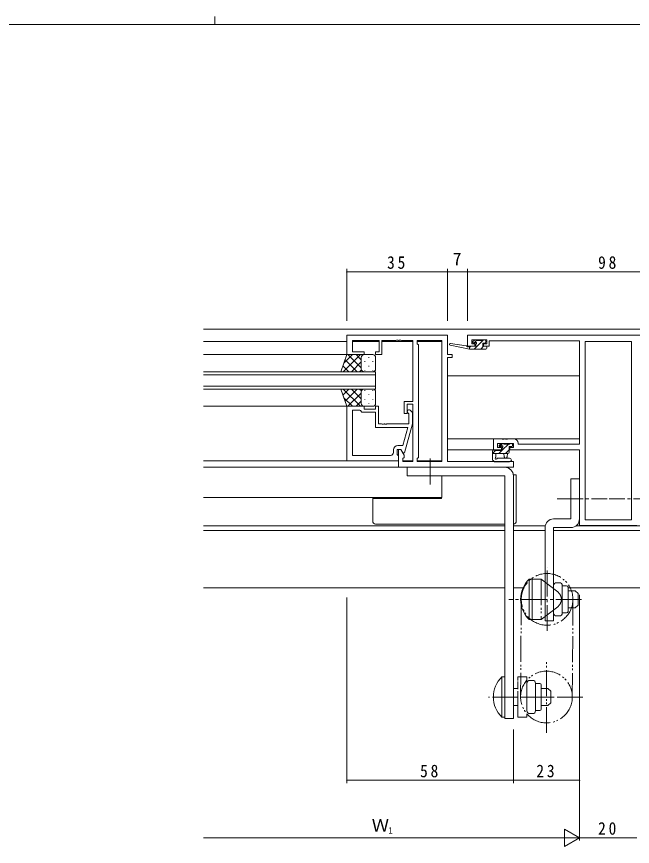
# Model space of a CAD drawing. Units: millimetres on the paper. Extents: x -420 to 373, y -297 to 267.
# Drawn here: x -101.7 to 112.7, y -21.6 to 267.2 of the extents above; entities that cross this region are included whole.
import ezdxf
from ezdxf.enums import TextEntityAlignment as Align

# ---------------------------------------------------------------- set-up
doc = ezdxf.new("R2010")
doc.units = ezdxf.units.MM
for name, pattern in [('CHAIN2', [12, 9, -1, 1, -1]), ('DASHED3', [4, 3, -1]), ('DOUBLE_CHAIN2', [12.8, 9, -1, 0.6, -0.6, 0.6, -1])]:
    doc.linetypes.add(name, pattern=pattern)
for name, color, linetype, lineweight in [('0-1_YKK_ZWAK', 7, 'Continuous', 9), ('0-3_YKK_11', 7, 'Continuous', 9), ('0-4_YKK_12', 2, 'Continuous', 9), ('0-5_YKK_13', 4, 'Continuous', 9), ('0-6_YKK_D', 6, 'Continuous', 9)]:
    doc.layers.add(name, color=color, linetype=linetype, lineweight=lineweight)
doc.styles.add('ＭＳ ゴシック', font='')
doc.styles.get('ＭＳ ゴシック').set_extended_font_data('MS Gothic')

msp = doc.modelspace()

# ---------------------------------------------------------------- linework, layer by layer
at = {"layer": '0-1_YKK_ZWAK'}
for p, q in [((-32.686, 267.225), (-32.686, 264.425)), ((352.3, 264.425), (-417.7, 264.425))]:
    msp.add_line(p, q, dxfattribs=at)
at = {"layer": '0-3_YKK_11'}
for p, q in [((13.3, 156.37), (48.3, 156.37)), ((13.3, 149.57), (13.3, 156.37)), ((48.3, 156.37), (48.3, 149.57)), ((55.3, 152.47), (55.3, 156.37)), ((55.3, 156.37), (153.3, 156.37)), ((15.23, 154.44), (15.23, 150.57)), ((24.5, 154.44), (15.23, 154.44)), ((24.5, 150.57), (24.5, 154.44)), ((25.5, 154.44), (25.5, 149.57)), ((30.342, 154.44), (25.5, 154.44)), ((30.525, 154.56), (30.342, 154.44)), ((31.075, 154.56), (30.525, 154.56)), ((31.258, 154.44), (31.075, 154.56)), ((31.342, 154.44), (31.258, 154.44)), ((31.525, 154.56), (31.342, 154.44)), ((32.075, 154.56), (31.525, 154.56)), ((32.258, 154.44), (32.075, 154.56)), ((36.3, 154.44), (32.258, 154.44)), ((36.3, 133.27), (36.3, 154.44)), ((37.8, 154.44), (46.37, 154.44)), ((37.8, 153.37), (37.8, 154.44)), ((38.23, 152.94), (37.8, 153.37)), ((46.37, 154.44), (46.37, 112.3)), ((46.37, 154.44), (46.37, 112.3)), ((56.8, 154.74), (56.8, 153.27)), ((62, 154.74), (56.8, 154.74)), ((56.8, 153.27), (57.9, 153.27)), ((57.9, 153.27), (57.9, 152.47)), ((60.9, 153.27), (62, 153.27)), ((60.9, 152.47), (60.9, 153.27)), ((62, 153.27), (62, 154.74)), ((62.8, 154.37), (62.8, 152.47)), ((94.3, 154.37), (62.8, 154.37)), ((94.3, 118.37), (94.3, 154.37)), ((96.23, 154.07), (96.23, 92)), ((112.37, 154.07), (96.23, 154.07)), ((96.23, 154.07), (96.23, 92)), ((112.37, 92), (112.37, 154.07)), ((15.23, 150.57), (19.3, 150.57)), ((19.3, 150.57), (19.3, 149.57)), ((23.3, 150.57), (24.5, 150.57)), ((23.3, 149.57), (23.3, 150.57)), ((38.23, 113.8), (38.23, 152.94)), ((57.9, 152.47), (55.3, 152.47)), ((62.8, 152.47), (60.9, 152.47)), ((19.3, 149.57), (13.3, 149.57)), ((25.5, 149.57), (23.3, 149.57)), ((48.3, 149.57), (50, 149.57)), ((48.3, 148.57), (48.3, 112.3)), ((50, 148.57), (48.3, 148.57)), ((50, 149.57), (50, 148.57)), ((33.3, 133.27), (36.3, 133.27)), ((33.3, 129.07), (33.3, 133.27)), ((19.3, 131.57), (13.3, 131.57)), ((13.3, 131.57), (13.3, 112.57)), ((15.23, 114.5), (15.23, 130.27)), ((15.23, 130.27), (17.8, 130.27)), ((15.23, 114.5), (15.23, 130.27)), ((17.8, 130.27), (18, 130.07)), ((18, 130.07), (18.5, 129.57)), ((19.3, 130.57), (19.3, 131.57)), ((23.3, 130.57), (19.3, 130.57)), ((23.3, 131.57), (23.3, 130.57)), ((24.3, 131.57), (23.3, 131.57)), ((24.3, 125.47), (24.3, 131.57)), ((34.3, 132.27), (34.3, 129.07)), ((36.3, 132.27), (34.3, 132.27)), ((36.1, 129.418), (35.324, 130.194)), ((36.3, 112.3), (36.3, 132.27)), ((18.5, 129.57), (23.3, 129.57)), ((23.3, 129.57), (23.3, 124.17)), ((34.3, 129.07), (33.3, 129.07)), ((34.476, 129.346), (34.9, 128.921)), ((34.9, 128.921), (34.9, 125.47)), ((36.1, 125.473), (36.1, 129.418)), ((25.342, 125.47), (24.3, 125.47)), ((25.525, 125.35), (25.342, 125.47)), ((26.075, 125.35), (25.525, 125.35)), ((26.258, 125.47), (26.075, 125.35)), ((26.342, 125.47), (26.258, 125.47)), ((26.525, 125.35), (26.342, 125.47)), ((27.075, 125.35), (26.525, 125.35)), ((27.258, 125.47), (27.075, 125.35)), ((34.9, 125.47), (27.258, 125.47)), ((33.393, 115.37), (36.1, 125.473)), ((23.3, 124.17), (34.508, 124.17)), ((34.508, 124.17), (32.82, 117.87)), ((64.3, 120.27), (67.342, 120.27)), ((64.3, 116.37), (64.3, 120.27)), ((65.8, 118.64), (65.8, 117.17)), ((71.27, 118.64), (65.8, 118.64)), ((67.342, 120.27), (67.525, 120.15)), ((67.525, 120.15), (68.075, 120.15)), ((68.075, 120.15), (68.258, 120.27)), ((68.258, 120.27), (68.342, 120.27)), ((68.342, 120.27), (68.525, 120.15)), ((68.525, 120.15), (69.075, 120.15)), ((69.075, 120.15), (69.258, 120.27)), ((69.258, 120.27), (71.4, 120.27)), ((71.27, 117.17), (71.27, 118.64)), ((72.9, 118.77), (72.9, 118.37)), ((29.5, 116.37), (29.5, 115.5)), ((30.8, 116.57), (32.1, 116.57)), ((30.8, 114.77), (30.8, 116.57)), ((32.82, 117.87), (31, 117.87)), ((31.3, 116.57), (32.1, 116.57)), ((31.3, 110.37), (31.3, 116.57)), ((32.1, 116.57), (32.793, 115.37)), ((32.1, 116.57), (33.23, 114.613)), ((67.1, 116.37), (64.3, 116.37)), ((65.8, 117.17), (67.1, 117.17)), ((67.1, 117.17), (67.1, 116.37)), ((70.1, 117.17), (71.27, 117.17)), ((70.1, 116.37), (70.1, 117.17)), ((94.3, 116.37), (70.1, 116.37)), ((72.9, 118.37), (94.3, 118.37)), ((94.3, 90.07), (94.3, 116.37)), ((28.5, 114.5), (15.23, 114.5)), ((31, 114.57), (30.8, 114.77)), ((31.3, 114.27), (31, 114.57)), ((31.3, 112.57), (31.3, 114.27)), ((32.793, 115.37), (33.393, 115.37)), ((33.23, 113.8), (32.8, 113.37)), ((32.8, 113.37), (32.8, 112.3)), ((33.23, 114.613), (33.23, 113.8)), ((37.8, 113.37), (38.23, 113.8)), ((37.8, 112.3), (37.8, 113.37)), ((13.3, 112.57), (31.3, 112.57)), ((71.3, 110.37), (31.3, 110.37)), ((32.8, 112.3), (36.3, 112.3)), ((46.37, 112.3), (37.8, 112.3)), ((48.3, 112.3), (71.3, 112.3)), ((71.3, 112.3), (71.3, 110.37)), ((114.3, 90.07), (94.3, 90.07)), ((96.23, 92), (112.37, 92))]:
    msp.add_line(p, q, dxfattribs=at)
for centre, radius, start, end in [((34.9, 129.77), 0.6, 44.99998, 225), ((71.4, 118.77), 1.5, 0, 89.99998), ((31, 116.37), 1.5, 90, 179.99998), ((28.5, 115.5), 1, 270, 359.99998)]:
    msp.add_arc(centre, radius, start, end, dxfattribs=at)
at = {"layer": '0-4_YKK_12'}
for p, q in [((-36.7, 158.37), (245.3, 158.37)), ((-36.7, 154.17), (13.3, 154.17)), ((15.232, 154.17), (24.499, 154.17)), ((25.502, 154.17), (36.299, 154.17)), ((37.802, 154.17), (46.368, 154.17)), ((13.8, 149.57), (-36.7, 149.57)), ((23.301, 143.57), (-36.7, 143.57)), ((-36.7, 142.57), (23.301, 142.57)), ((23.301, 137.57), (23.301, 143.57)), ((48.3, 142.17), (94.3, 142.17)), ((23.301, 138.57), (-36.7, 138.57)), ((-36.7, 137.57), (23.301, 137.57)), ((-36.7, 131.57), (13.3, 131.57)), ((94.3, 120.27), (48.3, 120.27)), ((48.3, 116.37), (64.6, 116.37)), ((-36.7, 112.57), (31.3, 112.57)), ((-36.7, 110.37), (31.738, 110.37)), ((32.802, 112.57), (36.299, 112.57)), ((37.802, 112.57), (46.368, 112.57)), ((46.37, 107.37), (46.37, 99.771)), ((-36.7, 99.771), (46.37, 99.771)), ((68.302, 90), (-36.7, 90)), ((82.369, 90), (71.302, 90)), ((115.459, 90), (93.141, 90)), ((68.302, 88.37), (-36.7, 88.37)), ((82.302, 88.37), (71.302, 88.37)), ((123.298, 88.37), (85.302, 88.37)), ((68.302, 68.37), (-36.7, 68.37)), ((74.94, 68.37), (71.302, 68.37)), ((118.298, 68.37), (90.302, 68.37))]:
    msp.add_line(p, q, dxfattribs=at)
at = {"layer": '0-5_YKK_13'}
for p, q in [((54.888, 152.644), (49.346, 153.467)), ((57.688, 154.582), (57.188, 154.082)), ((57.4, 153.57), (57.739, 153.57)), ((58.602, 154.642), (57.53, 153.57)), ((60.675, 154.47), (57.675, 151.47)), ((58.5, 154.67), (57.9, 154.67)), ((58.2, 153.109), (58.2, 152.47)), ((60.7, 154.47), (58.7, 154.47)), ((60.6, 153.57), (61.4, 153.57)), ((60.6, 152.47), (60.6, 153.57)), ((60.873, 154.669), (60.702, 154.497)), ((61.4, 154.67), (60.9, 154.67)), ((61.7, 153.87), (61.7, 154.37)), ((56.002, 151.47), (49.241, 152.877)), ((56.002, 152.47), (55.915, 152.484)), ((56.002, 151.47), (56.002, 152.47)), ((58.2, 152.47), (56.002, 152.47)), ((56.43, 152.47), (56.002, 152.042)), ((61.7, 151.47), (56.002, 151.47)), ((60.92, 152.47), (59.92, 151.47)), ((61.7, 152.47), (60.6, 152.47)), ((62, 151.77), (62, 152.17)), ((11.157, 143.57), (13.3, 149.57)), ((18.032, 149.57), (12.032, 143.57)), ((15.203, 149.57), (12.243, 146.609)), ((16.851, 143.57), (12.656, 147.766)), ((13.3, 149.57), (19.3, 149.57)), ((18.3, 144.949), (13.68, 149.57)), ((18.3, 147.778), (16.508, 149.57)), ((18.3, 148.57), (18.3, 144.97)), ((18.3, 148.17), (18.3, 144.57)), ((22.3, 149.57), (19.3, 149.57)), ((20.937, 148.65), (20.937, 148.45)), ((23.3, 144.57), (23.3, 148.57)), ((14.023, 143.57), (11.911, 145.681)), ((18.3, 147.01), (14.86, 143.57)), ((19.522, 147.235), (19.522, 147.035)), ((20.937, 145.62), (20.937, 145.42)), ((22.352, 147.235), (22.352, 147.035)), ((19.3, 143.57), (11.157, 143.57)), ((18.357, 144.238), (17.689, 143.57)), ((19.3, 143.57), (22.3, 143.57)), ((19.522, 144.205), (19.522, 144.005)), ((22.352, 144.205), (22.352, 144.005)), ((11.157, 137.57), (19.3, 137.57)), ((11.157, 137.57), (13.3, 131.57)), ((14.023, 137.57), (11.911, 135.458)), ((18.032, 131.57), (12.032, 137.57)), ((16.851, 137.57), (12.656, 133.374)), ((18.3, 136.19), (13.68, 131.57)), ((18.3, 134.13), (14.86, 137.57)), ((18.357, 136.902), (17.689, 137.57)), ((18.3, 132.97), (18.3, 136.57)), ((18.3, 132.57), (18.3, 136.17)), ((19.3, 137.57), (22.3, 137.57)), ((19.522, 136.935), (19.522, 137.135)), ((22.352, 136.935), (22.352, 137.135)), ((23.3, 136.57), (23.3, 132.57)), ((15.203, 131.57), (12.243, 134.531)), ((18.3, 133.362), (16.508, 131.57)), ((19.522, 133.905), (19.522, 134.105)), ((20.937, 135.52), (20.937, 135.72)), ((22.352, 133.905), (22.352, 134.105)), ((13.3, 131.57), (19.3, 131.57)), ((22.3, 131.57), (19.3, 131.57)), ((20.937, 132.49), (20.937, 132.69)), ((66.888, 118.552), (66.388, 118.052)), ((67.501, 118.64), (66.445, 117.584)), ((67.7, 118.64), (67.1, 118.64)), ((69.546, 118.44), (67.4, 116.294)), ((70, 118.44), (67.9, 118.44)), ((70.7, 118.64), (70.2, 118.64)), ((64, 116.04), (64, 113.078)), ((65.083, 116.222), (64.001, 115.14)), ((64.9, 116.34), (64.3, 116.34)), ((67.4, 116.14), (65.1, 116.14)), ((67.246, 116.14), (66.246, 115.14)), ((66.6, 117.54), (66.939, 117.54)), ((67.4, 117.079), (67.4, 116.14)), ((69.8, 116.449), (68.492, 115.14)), ((69.8, 117.54), (70.7, 117.54)), ((69.8, 115.64), (69.8, 117.54)), ((71, 117.84), (71, 118.34)), ((64, 115.14), (69.3, 115.14)), ((64.615, 112.338), (64.184, 112.69)), ((65.2, 113.96), (65.2, 115.14)), ((65.736, 113.47), (69.984, 113.47)), ((68, 115.14), (68.102, 113.996)), ((69.2, 115.14), (69.098, 113.996)), ((34.302, 110.37), (34.302, 107.37)), ((34.302, 110.37), (68.302, 110.37)), ((64.805, 112.27), (69.984, 112.27)), ((68.302, 107.37), (34.302, 107.37)), ((68.302, 22.87), (68.302, 107.37)), ((71.3, 107.77), (71.275, 107.77)), ((72.3, 107.77), (71.3, 107.77)), ((71.302, 107.37), (71.302, 22.87)), ((72.3, 91.57), (72.3, 107.77)), ((91.302, 106.37), (94.302, 106.37)), ((91.302, 106.37), (91.302, 92.37)), ((94.302, 106.37), (94.302, 92.37)), ((22.3, 99.47), (22.3, 99.771)), ((46.3, 99.47), (23.3, 99.47)), ((46.3, 99.771), (46.3, 99.47)), ((23.3, 90.57), (68.302, 90.57)), ((85.302, 92.37), (91.302, 92.37)), ((82.302, 89.37), (82.302, 56.87)), ((85.302, 89.37), (91.302, 89.37)), ((85.302, 56.87), (85.302, 89.37)), ((76.802, 71.37), (77.802, 71.37)), ((76.802, 71.37), (76.802, 57.37)), ((81.002, 69.823), (81.002, 67.073)), ((87.302, 70.144), (86.302, 70.144)), ((85.302, 69.144), (85.302, 59.597)), ((88.302, 69.144), (88.302, 67.757)), ((88.302, 69.12), (89.802, 69.12)), ((88.302, 60.984), (88.302, 67.757)), ((90.302, 68.62), (90.302, 60.12)), ((90.302, 67.37), (92.802, 67.37)), ((92.802, 67.37), (93.802, 66.37)), ((93.802, 66.37), (93.802, 62.37)), ((82.302, 61.668), (82.302, 58.918)), ((88.302, 60.984), (88.302, 59.597)), ((87.302, 58.597), (86.302, 58.597)), ((88.302, 59.62), (89.802, 59.62)), ((82.302, 56.87), (85.302, 56.87)), ((67.302, 23.37), (67.302, 37.37)), ((72.802, 35.823), (72.802, 33.073)), ((76.002, 25.597), (76.002, 35.144)), ((78.002, 36.144), (77.002, 36.144)), ((79.002, 33.757), (79.002, 35.144)), ((79.002, 35.12), (80.502, 35.12)), ((79.002, 33.757), (79.002, 26.984)), ((81.002, 26.12), (81.002, 34.62)), ((84.302, 28.37), (84.302, 32.37)), ((79.002, 25.597), (79.002, 26.984)), ((81.002, 27.37), (83.302, 27.37)), ((83.302, 27.37), (84.302, 28.37)), ((67.302, 23.37), (68.302, 23.37)), ((78.002, 24.597), (77.002, 24.597)), ((79.002, 25.62), (80.502, 25.62)), ((71.302, 22.87), (68.302, 22.87))]:
    msp.add_line(p, q, dxfattribs=at)
at = {"layer": '0-5_YKK_13', "linetype": 'CHAIN2'}
for p, q in [((42.302, 113.37), (42.302, 104.37)), ((86.53, 99.37), (103.908, 99.37)), ((122.07, 99.37), (104.692, 99.37)), ((83.002, 53.37), (83.002, 75.37)), ((95.035, 64.37), (69.716, 64.37)), ((84.971, 30.37), (62.563, 30.37))]:
    msp.add_line(p, q, dxfattribs=at)
at = {"layer": '0-5_YKK_13', "linetype": 'DOUBLE_CHAIN2'}
for p, q in [((77.802, 71.37), (81.002, 71.37)), ((77.802, 71.37), (77.802, 57.37)), ((86.738, 66.943), (81.002, 71.37)), ((81.002, 71.37), (81.002, 57.37)), ((74.002, 64.423), (73.802, 30.423)), ((92.002, 64.317), (91.802, 30.317)), ((86.738, 61.798), (81.002, 57.37)), ((77.802, 57.37), (81.002, 57.37)), ((82.802, 17.87), (82.802, 42.87)), ((72.802, 23.37), (72.802, 37.37)), ((72.802, 37.37), (76.002, 37.37)), ((76.002, 37.37), (76.002, 23.37)), ((95.502, 30.37), (70.942, 30.37)), ((76.002, 23.37), (72.802, 23.37))]:
    msp.add_line(p, q, dxfattribs=at)
at = {"layer": '0-5_YKK_13', "linetype": 'DASHED3'}
for p, q in [((71.302, 33.37), (72.802, 33.37)), ((71.302, 27.37), (72.802, 27.37))]:
    msp.add_line(p, q, dxfattribs=at)
at = {"layer": '0-5_YKK_13'}
for points in [[(23.3, 99.47), (22.3, 99.47), (22.3, 91.57)], [(46.203, 99.47), (46.182, 99.546), (46.162, 99.771)], [(76.802, 57.37), (77.802, 57.37), (77.802, 71.37)], [(90.302, 61.37), (92.802, 61.37), (93.802, 62.37)], [(67.302, 37.37), (68.302, 37.37), (68.302, 23.37)], [(81.002, 33.37), (83.302, 33.37), (84.302, 32.37)]]:
    msp.add_lwpolyline(points, dxfattribs=at)
at = {"layer": '0-5_YKK_13', "linetype": 'DOUBLE_CHAIN2'}
for centre in [(83.002, 64.37), (82.802, 30.37)]:
    msp.add_circle(centre, 9, dxfattribs=at)
at = {"layer": '0-5_YKK_13'}
for centre, radius, start, end in [((49.302, 153.17), 0.3, 81.55064, 258.25018), ((57.4, 153.87), 0.3, 135, 270), ((57.9, 154.37), 0.3, 90, 135), ((57.739, 153.87), 0.3, 270, 326.94426), ((58.2, 153.57), 0.25, 303.05573, 146.94426), ((58.5, 153.109), 0.3, 123.05573, 180), ((58.5, 154.47), 0.2, 0, 90), ((60.9, 154.47), 0.2, 90, 180), ((61.4, 154.37), 0.3, 0, 90), ((61.4, 153.87), 0.3, 270, 0), ((54.844, 152.347), 0.3, 21.55064, 81.55064), ((55.402, 152.567), 0.3, 201.55064, 320.80246), ((55.867, 152.188), 0.3, 80.80246, 140.80246), ((61.7, 152.17), 0.3, 0, 90), ((61.7, 151.77), 0.3, 270, 0), ((19.3, 148.57), 1, 89.99998, 179.99998), ((19.3, 148.57), 1, 89.99998, 179.99998), ((22.3, 148.57), 1, 359.99998, 89.99998), ((19.3, 144.57), 1, 179.99998, 269.99998), ((19.3, 144.57), 1, 179.99998, 269.99998), ((22.3, 144.57), 1, 269.99998, 359.99998), ((19.3, 136.57), 1, 89.99998, 179.99998), ((19.3, 136.57), 1, 89.99998, 179.99998), ((22.3, 136.57), 1, 359.99998, 89.99998), ((19.3, 132.57), 1, 179.99998, 269.99998), ((19.3, 132.57), 1, 179.99998, 269.99998), ((22.3, 132.57), 1, 269.99998, 359.99998), ((67.1, 118.34), 0.3, 90, 135), ((67.7, 118.44), 0.2, 0, 90), ((70.2, 118.44), 0.2, 90, 180), ((70.7, 118.34), 0.3, 0, 90), ((64.3, 116.04), 0.3, 90, 180), ((64.9, 116.14), 0.2, 0, 90), ((66.6, 117.84), 0.3, 135, 270), ((66.939, 117.84), 0.3, 270, 326.94426), ((67.4, 117.54), 0.25, 303.05573, 146.94426), ((67.7, 117.079), 0.3, 123.05573, 180), ((69.3, 115.64), 0.5, 270, 0), ((70.7, 117.84), 0.3, 270, 0), ((64.5, 113.078), 0.5, 180, 230.76546), ((65.2, 113.44), 0.3, 120, 333.2563), ((64.9, 113.96), 0.3, 300, 0), ((65.736, 113.17), 0.3, 89.99998, 153.2563), ((68.6, 114.04), 0.5, 185.09206, 354.90793), ((69.984, 112.87), 0.6, 269.99998, 89.99998), ((64.805, 112.57), 0.3, 230.76546, 269.99998), ((68.302, 107.37), 3, 0, 90), ((23.3, 91.57), 1, 180, 270), ((71.3, 91.57), 1, 270, 0), ((85.302, 89.37), 3, 90, 180), ((91.302, 92.37), 3, 270, 0), ((83.469, 64.37), 9.667, 133.60283, 226.39716), ((86.302, 69.144), 1, 90, 180), ((87.302, 69.144), 1, 0, 90), ((89.802, 68.62), 0.5, 0, 90), ((86.302, 59.597), 1, 180, 270), ((87.302, 59.597), 1, 270, 0), ((89.802, 60.12), 0.5, 270, 0), ((73.969, 30.37), 9.667, 133.60283, 226.39716), ((77.002, 35.144), 1, 90, 180), ((78.002, 35.144), 1, 0, 90), ((80.502, 34.62), 0.5, 0, 90), ((80.502, 26.12), 0.5, 270, 0), ((77.002, 25.597), 1, 180, 270), ((78.002, 25.597), 1, 270, 0)]:
    msp.add_arc(centre, radius, start, end, dxfattribs=at)
at = {"layer": '0-5_YKK_13', "linetype": 'DOUBLE_CHAIN2'}
msp.add_arc((84.752, 64.37), 3.25, 307.66316, 52.33682, dxfattribs=at)
at = {"layer": '0-6_YKK_D'}
for p, q in [((13.3, 161.37), (13.3, 179.37)), ((48.3, 161.37), (48.3, 179.37)), ((48.3, 161.37), (48.3, 179.37)), ((55.3, 161.37), (55.3, 179.37)), ((55.3, 161.37), (55.3, 179.37)), ((48.3, 178.37), (13.3, 178.37)), ((55.3, 178.37), (48.3, 178.37)), ((55.3, 178.37), (153.3, 178.37)), ((13.3, 64.97), (13.3, 0.37)), ((94.3, 65.912), (94.3, 0.37)), ((94.3, 65.912), (94.3, -19.63)), ((94.3, 65.912), (94.3, -19.63)), ((71.3, 19.084), (71.3, 0.37)), ((71.3, 19.084), (71.3, 0.37)), ((71.3, 1.37), (13.3, 1.37)), ((71.3, 1.37), (94.3, 1.37)), ((89.104, -15.63), (89.104, -21.63)), ((94.3, -18.63), (89.104, -15.63)), ((88.3, -18.63), (-36.7, -18.63)), ((94.3, -18.63), (83.908, -18.63)), ((94.3, -18.63), (89.104, -21.63)), ((94.3, -18.63), (114.3, -18.63))]:
    msp.add_line(p, q, dxfattribs=at)
for centre, start, end in [((13.3, 178.37), 0, 180), ((13.3, 178.37), 180, 0), ((48.3, 178.37), 0, 180), ((48.3, 178.37), 0, 180), ((48.3, 178.37), 180, 0), ((48.3, 178.37), 180, 0), ((55.3, 178.37), 0, 180), ((55.3, 178.37), 0, 180), ((55.3, 178.37), 180, 0), ((55.3, 178.37), 180, 0), ((13.3, 1.37), 0, 180), ((13.3, 1.37), 180, 0), ((71.3, 1.37), 0, 180), ((71.3, 1.37), 0, 180), ((71.3, 1.37), 180, 0), ((71.3, 1.37), 180, 0), ((94.3, 1.37), 0, 180), ((94.3, 1.37), 180, 0)]:
    msp.add_arc(centre, 0.106, start, end, dxfattribs=at)

# ---------------------------------------------------------------- texts
at = {"layer": '0-6_YKK_D', "color": 3, "style": 'ＭＳ ゴシック'}
for s, p in [('7', (50.2, 179.37)), ('Ｗ', (21.96, -17.83))]:
    msp.add_text(s, height=4.399, dxfattribs=at).set_placement(p, align=Align.BOTTOM_LEFT)
at = {"layer": '0-6_YKK_D', "color": 7, "style": 'ＭＳ ゴシック'}
msp.add_text('1', height=2.199, dxfattribs=at).set_placement((27.72, -17.83), align=Align.BOTTOM_LEFT)
at = {"layer": '0-6_YKK_D', "color": 3, "char_height": 4.399, "attachment_point": 7, "style": 'ＭＳ ゴシック'}
for s, insert in [('\\T1.36;\\W0.9;35', (27.28, 179.37)), ('\\T1.36;\\W0.9;98', (100.78, 179.37)), ('\\T1.36;\\W0.9;58', (38.78, 2.37)), ('\\T1.36;\\W0.9;23', (79.28, 2.37)), ('\\T1.36;\\W0.9;20', (100.78, -17.63))]:
    msp.add_mtext(s, dxfattribs=dict(at, insert=insert))

doc.saveas('drawing.dxf')
